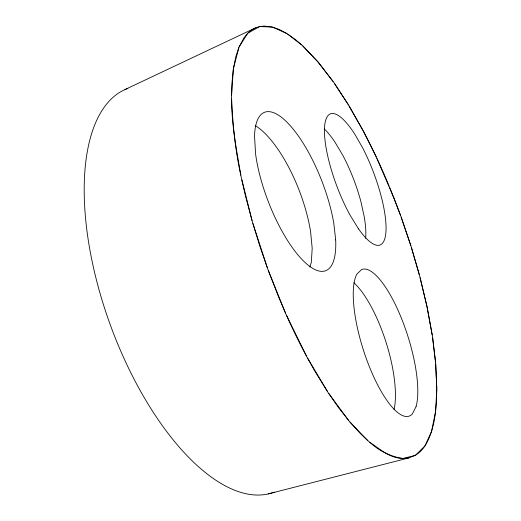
<?xml version="1.0" encoding="UTF-8"?>
<svg xmlns="http://www.w3.org/2000/svg" width="521" height="521" viewBox="0 0 521 521"><rect width="100%" height="100%" fill="white"/><g stroke="black" fill="none" stroke-linecap="round" stroke-linejoin="round"><path stroke-width="0.78" d="M420.095 277.66L427.025 306.7L432.345 335.713L435.673 363.326L436.806 388.92L436.337 403.013L435.523 411.779L431.622 431.101C428.653 440.271 424.244 449.981 415.608 455.12M436.774 388.243L435.712 364.094M240.826 175.173C235.147 149.84 232.718 123.972 231.558 98.072L231.852 84.239L233.382 68.707L239.028 47.001L247.898 33.09L259.803 26.545L264.427 26.05L272.587 27.105L287.13 33.683L302.408 45.555L317.973 61.908L333.036 81.432M435.621 410.932L436.767 389.649M231.552 95.454L233.323 69.658M233.558 68.017L235.876 56.444L238.892 47.541M309.806 266.993L311.298 262.499L312.196 248.393L310.588 231.637A83.966 30.518 68.8 0 0 255.192 125.568M239.334 46.532L244.01 37.727L247.488 33.494M425.149 445.462L431.408 431.785M424.921 445.969L415.302 455.426L402.72 458.48C390.34 456.474 379.034 450.893 369.864 442.368M414.898 455.523L408.62 457.985L268.23 493.921M124.949 89.579L255.42 27.932M403.834 458.493L408.62 457.985M259.803 26.545L272.164 27.092M402.303 458.369C389.376 458.141 379.568 448.614 369.343 442.01L360.766 433.993L349.376 421.443L328.178 392.717L306.739 356.651L286.211 314.723L278.514 296.762L267.748 269.025L252.418 222.044L241.028 176.372C236.703 150.777 231.545 125.138 231.63 99.068M272.971 27.281L279.445 29.547L286.7 33.487M287.657 34.093L295.628 39.733L301.171 44.428M302.857 46.024L317.973 61.908L333.46 81.979L348.575 105.086L363.065 130.602A228.393 71.566 70.2 0 1 376.208 156.854L394.163 198.514L400.929 216.41L411.147 246.583L419.9 276.833L427.025 306.7L432.196 334.886M350.066 422.153L367.813 440.675M348.738 420.584L338.448 407.487L328.738 393.479M327.488 391.558L315.27 371.877L307.592 358.214M334.69 83.725L348.08 104.33M349.031 105.887L362.701 129.95M363.065 130.602L376.208 156.854M268.361 270.529L285.423 312.952M389.897 187.905L400.551 215.44M267.351 267.807L259.946 246.472L252.893 223.483M401.196 217.185L410.828 245.651M411.434 247.586L419.255 274.417M252.034 220.5L245.515 196.143L241.777 179.921M432.69 337.986L435.563 362.388M274.215 492.124A214.717 96.737 70.2 0 1 109.996 324.023A214.717 96.737 70.2 0 1 127.84 88.414M376.963 158.495A205.645 63.08 70.1 0 1 389.187 186.225M248.107 32.966A210.334 65.959 69.8 0 1 259.106 26.766M306.381 355.915A213.024 67.691 70.3 0 1 286.576 315.479M435.458 412.111A208.283 64.676 70.5 0 1 431.694 430.743M324.29 128.882A69.449 20.912 69.2 0 1 335.036 142.253L342.727 155.199A69.449 20.912 69.2 0 1 360.916 201.647L364.231 216.756A69.449 20.912 69.2 0 1 365.664 238.344M353.87 282.747A76.274 24.845 72.4 0 1 386.068 342.33A76.274 24.845 72.4 0 1 394.058 409.643M416.058 406.654L412.345 413.948A77.049 23.295 72.3 0 1 369.083 365.95A77.049 23.295 72.3 0 1 356.826 274.189L361.672 269.5A77.049 23.295 72.3 0 1 402.004 319.705A77.049 23.295 72.3 0 1 416.058 406.654M358.546 228.908L350.053 215.127A70.094 19.577 69.3 0 1 324.524 127.495A70.094 19.577 69.3 0 1 354.834 134.242L362.388 147.371A70.094 19.577 69.3 0 1 386.002 230.764A70.094 19.577 69.3 0 1 358.546 228.908M335.68 239.907L333.772 223.079A84.916 28.681 68.9 0 0 289.617 124.975A84.916 28.681 68.9 0 0 254.522 136.072L255.603 154.086A84.916 28.681 68.9 0 0 301.346 258.774A84.916 28.681 68.9 0 0 335.68 239.907"/></g></svg>
